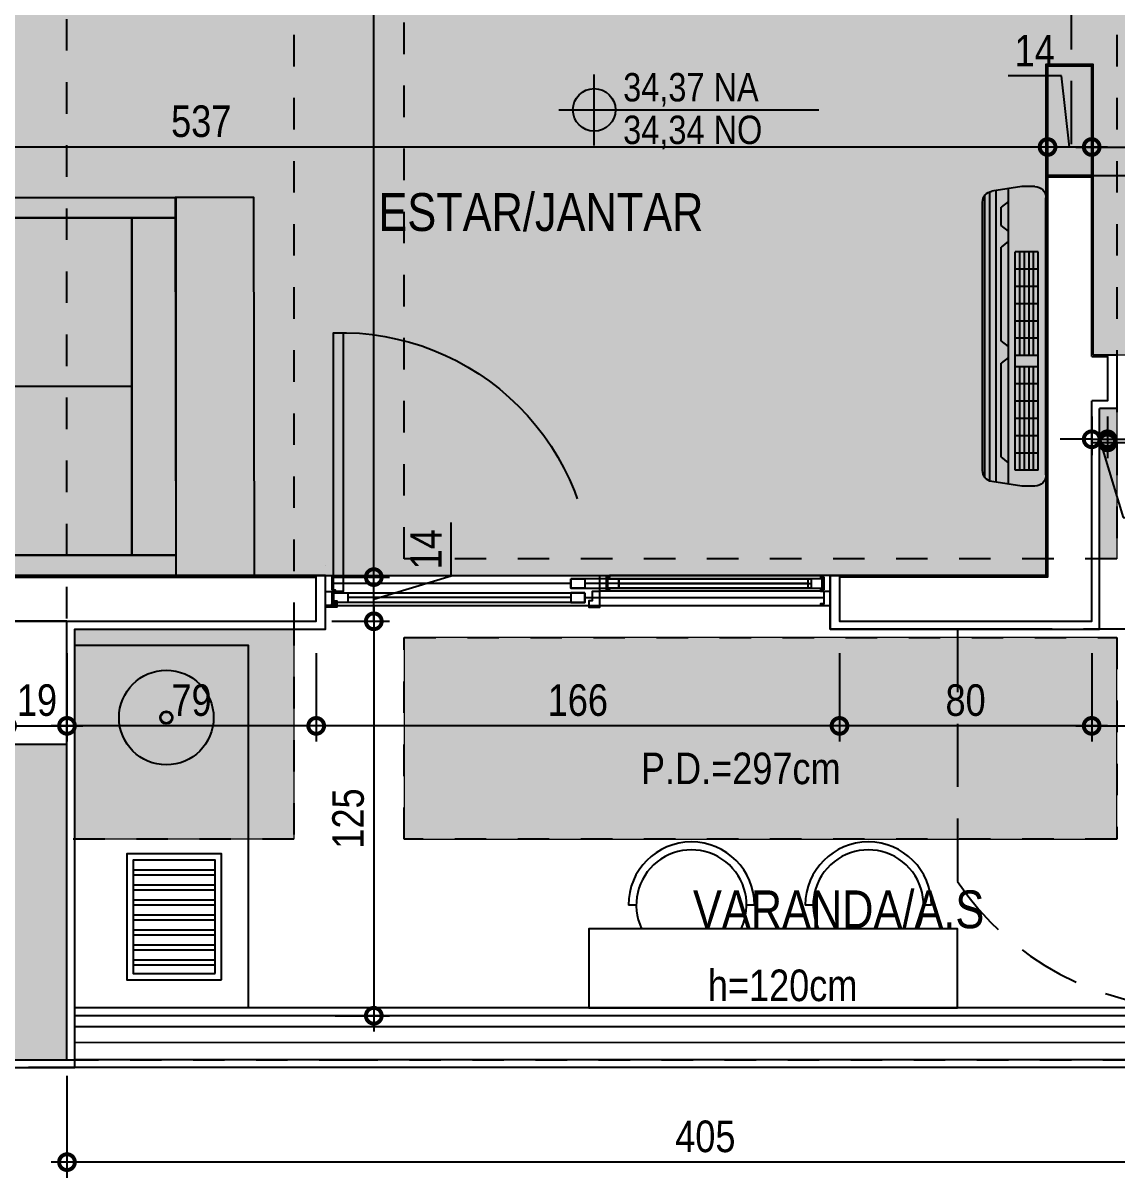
# Model space of a CAD drawing. Header units: metres. Extents: x -23 to 570, y -54 to 184.
# Drawn here: x 20.161 to 23.631, y -53.374 to -49.713 of the extents above; entities that cross this region are included whole.
import ezdxf
from ezdxf.enums import TextEntityAlignment as Align
from ezdxf.xclip import XClip

# ---------------------------------------------------------------- set-up
doc = ezdxf.new("R2010")
doc.units = ezdxf.units.M
doc.header["$XCLIPFRAME"] = 0
doc.header["$PDMODE"] = 35
doc.linetypes.add('DASHEDX2', pattern=[1.5, 1, -0.5])
doc.linetypes.add('PUC$0$DASHEDX2', pattern=[1.5, 1, -0.5])
for name, color, linetype in [('1', 232, 'DASHEDX2'), ('4', 2, 'Continuous'), ('ARQ-DIM', 2, 'Continuous'), ('ARQ-SIM', 1, 'Continuous'), ('ARQ-TXT', 2, 'Continuous'), ('PUC$0$ARQ-ALV ACAB', 4, 'Continuous'), ('PUC$0$ARQ-ALV OSSO', 5, 'Continuous'), ('PUC$0$ARQ-AUX', 7, 'Continuous'), ('PUC$0$ARQ-AUX1 @ 1', 1, 'Continuous'), ('PUC$0$ARQ-AUX2', 2, 'Continuous'), ('PUC$0$ARQ-CAX @ 1', 1, 'Continuous'), ('PUC$0$ARQ-MOB', 7, 'Continuous'), ('PUC$0$ARQ-PRJ', 7, 'PUC$0$DASHEDX2'), ('PUC$0$MAUROAMARELO', 162, 'Continuous')]:
    doc.layers.add(name, color=color, linetype=linetype)
doc.layers.add('PUC$0$ARQ-FORRO', color=9, linetype='Continuous', lineweight=5)
doc.styles.add('Adesa', font='ARIALN.TTF')
doc.dimstyles.new('ADESA 1-0050', dxfattribs={"dimtxt": 0.1, "dimasz": 0.1, "dimexe": 0.05, "dimexo": 0.05, "dimgap": 0.03, "dimtad": 1, "dimdec": 1, "dimlfac": 100, "dimzin": 12, "dimtxsty": 'Adesa', "dimblk": 'DOTSMALL', "dimcen": 1, "dimdle": 0.05, "dimclrd": 1, "dimclre": 1, "dimclrt": 256, "dimazin": 3, "dimtm": 1e-09, "dimtfac": 1, "dimtdec": 1, "dimtmove": 1, "dimatfit": 0, "dimldrblk": 'DOTSMALL', "dimfxl": 0.8, "dimtvp": 2, "dimtolj": 1, "dimtzin": 0, "dimarcsym": 0})

# ---------------------------------------------------------------- blocks, each defined once
blk = doc.blocks.new('_DotSmall')
at = {"color": 0, "linetype": 'ByBlock', "const_width": 0.5}
blk.add_lwpolyline([(-0.0625, 0, 1), (0.0625, 0, 1)], format="xyb", close=True, dxfattribs=at)
blk = doc.blocks.new('*D487')
at = {"layer": 'ARQ-DIM', "color": 1, "lineweight": -2, "transparency": 16777216}
for p, q in [((24.35, -52.9792), (24.35, -53.3741)), ((20.3, -53.05), (20.3, -53.3741)), ((24.4, -53.3241), (20.25, -53.3241))]:
    blk.add_line(p, q, dxfattribs=at)
at = {"layer": 'Defpoints', "color": 0, "transparency": 16777216}
for p in [(24.35, -52.9292, 0), (20.3, -53, 0), (20.3, -53.3241)]:
    blk.add_point(p, dxfattribs=at)
at = {"layer": 'ARQ-DIM', "color": 1, "lineweight": -2, "transparency": 16777216, "xscale": 0.1, "yscale": 0.1, "zscale": 0.1, "rotation": 180}
blk.add_blockref('_DotSmall', (20.3, -53.3241), dxfattribs=at)
at = {"layer": 'ARQ-DIM', "color": 1, "lineweight": -2, "transparency": 16777216, "xscale": 0.1, "yscale": 0.1, "zscale": 0.1}
blk.add_blockref('_DotSmall', (24.35, -53.3241), dxfattribs=at)
at = {"layer": 'ARQ-DIM', "transparency": 16777216, "insert": (22.325, -53.243), "char_height": 0.1, "attachment_point": 5, "style": 'Adesa'}
blk.add_mtext('\\A1;405', dxfattribs=at)
blk = doc.blocks.new('*D497')
at = {"layer": 'ARQ-DIM', "color": 1, "lineweight": -2, "transparency": 16777216}
for p, q in [((22.7506, -51.7099), (22.7506, -51.9909)), ((23.5506, -51.7099), (23.5506, -51.9909)), ((23.6006, -51.9409), (22.7006, -51.9409))]:
    blk.add_line(p, q, dxfattribs=at)
at = {"layer": 'Defpoints', "color": 0, "transparency": 16777216}
for p in [(22.7506, -51.6599, 0), (23.5506, -51.6599, 0), (22.7506, -51.9409)]:
    blk.add_point(p, dxfattribs=at)
at = {"layer": 'ARQ-DIM', "color": 1, "lineweight": -2, "transparency": 16777216, "xscale": 0.1, "yscale": 0.1, "zscale": 0.1, "rotation": 180}
blk.add_blockref('_DotSmall', (22.7506, -51.9409), dxfattribs=at)
at = {"layer": 'ARQ-DIM', "color": 1, "lineweight": -2, "transparency": 16777216, "xscale": 0.1, "yscale": 0.1, "zscale": 0.1}
blk.add_blockref('_DotSmall', (23.5506, -51.9409), dxfattribs=at)
at = {"layer": 'ARQ-DIM', "transparency": 16777216, "insert": (23.1506, -51.8598), "char_height": 0.1, "attachment_point": 5, "style": 'Adesa'}
blk.add_mtext('\\A1;80', dxfattribs=at)
blk = doc.blocks.new('*D498')
at = {"layer": 'ARQ-DIM', "color": 1, "lineweight": -2, "transparency": 16777216}
for p, q in [((21.0906, -51.7099), (21.0906, -51.9909)), ((22.7506, -51.7099), (22.7506, -51.9909)), ((22.8006, -51.9409), (21.0406, -51.9409))]:
    blk.add_line(p, q, dxfattribs=at)
at = {"layer": 'Defpoints', "color": 0, "transparency": 16777216}
for p in [(21.0906, -51.6599, 0), (22.7506, -51.6599, 0), (21.0906, -51.9409)]:
    blk.add_point(p, dxfattribs=at)
at = {"layer": 'ARQ-DIM', "color": 1, "lineweight": -2, "transparency": 16777216, "xscale": 0.1, "yscale": 0.1, "zscale": 0.1, "rotation": 180}
blk.add_blockref('_DotSmall', (21.0906, -51.9409), dxfattribs=at)
at = {"layer": 'ARQ-DIM', "color": 1, "lineweight": -2, "transparency": 16777216, "xscale": 0.1, "yscale": 0.1, "zscale": 0.1}
blk.add_blockref('_DotSmall', (22.7506, -51.9409), dxfattribs=at)
at = {"layer": 'ARQ-DIM', "transparency": 16777216, "insert": (21.9206, -51.8598), "char_height": 0.1, "attachment_point": 5, "style": 'Adesa'}
blk.add_mtext('\\A1;166', dxfattribs=at)
blk = doc.blocks.new('*D499')
at = {"layer": 'ARQ-DIM', "color": 1, "lineweight": -2, "transparency": 16777216}
for p, q in [((20.3, -51.7099), (20.3, -51.9909)), ((21.0906, -51.7099), (21.0906, -51.9909)), ((21.1406, -51.9409), (20.25, -51.9409))]:
    blk.add_line(p, q, dxfattribs=at)
at = {"layer": 'Defpoints', "color": 0, "transparency": 16777216}
for p in [(20.3, -51.6599, 0), (21.0906, -51.6599, 0), (20.3, -51.9409)]:
    blk.add_point(p, dxfattribs=at)
at = {"layer": 'ARQ-DIM', "color": 1, "lineweight": -2, "transparency": 16777216, "xscale": 0.1, "yscale": 0.1, "zscale": 0.1, "rotation": 180}
blk.add_blockref('_DotSmall', (20.3, -51.9409), dxfattribs=at)
at = {"layer": 'ARQ-DIM', "color": 1, "lineweight": -2, "transparency": 16777216, "xscale": 0.1, "yscale": 0.1, "zscale": 0.1}
blk.add_blockref('_DotSmall', (21.0906, -51.9409), dxfattribs=at)
at = {"layer": 'ARQ-DIM', "transparency": 16777216, "insert": (20.6953, -51.8598), "char_height": 0.1, "attachment_point": 5, "style": 'Adesa'}
blk.add_mtext('\\A1;79', dxfattribs=at)
blk = doc.blocks.new('*D500')
at = {"layer": 'ARQ-DIM', "color": 1, "lineweight": -2, "transparency": 16777216}
for p, q in [((20.11, -51.7099), (20.11, -51.9909)), ((20.3, -51.7099), (20.3, -51.9909)), ((20.06, -51.9409), (20.35, -51.9409))]:
    blk.add_line(p, q, dxfattribs=at)
at = {"layer": 'Defpoints', "color": 0, "transparency": 16777216}
for p in [(20.11, -51.6599, 0), (20.3, -51.6599, 0), (20.3, -51.9409)]:
    blk.add_point(p, dxfattribs=at)
at = {"layer": 'ARQ-DIM', "color": 1, "lineweight": -2, "transparency": 16777216, "xscale": 0.1, "yscale": 0.1, "zscale": 0.1, "rotation": 180}
blk.add_blockref('_DotSmall', (20.11, -51.9409), dxfattribs=at)
at = {"layer": 'ARQ-DIM', "color": 1, "lineweight": -2, "transparency": 16777216, "xscale": 0.1, "yscale": 0.1, "zscale": 0.1}
blk.add_blockref('_DotSmall', (20.3, -51.9409), dxfattribs=at)
at = {"layer": 'ARQ-DIM', "transparency": 16777216, "insert": (20.205, -51.8598), "char_height": 0.1, "attachment_point": 5, "style": 'Adesa'}
blk.add_mtext('\\A1;19', dxfattribs=at)
blk = doc.blocks.new('*D501')
at = {"layer": 'ARQ-DIM', "color": 1, "lineweight": -2, "transparency": 16777216}
for p, q in [((19.95, -51.7099), (19.95, -51.9909)), ((20.09, -51.7099), (20.09, -51.9909)), ((19.95, -51.9409), (19.85, -51.9409)), ((20.02, -51.9409), (19.9029, -52.1063)), ((20.09, -51.9409), (19.95, -51.9409)), ((20.09, -51.9409), (19.95, -51.9409)), ((20.09, -51.9409), (20.19, -51.9409)), ((19.9029, -52.1063), (19.7334, -52.1063))]:
    blk.add_line(p, q, dxfattribs=at)
at = {"layer": 'Defpoints', "color": 0, "transparency": 16777216}
for p in [(19.95, -51.6599, 0), (20.09, -51.6599, 0), (19.95, -51.9409)]:
    blk.add_point(p, dxfattribs=at)
at = {"layer": 'ARQ-DIM', "color": 1, "lineweight": -2, "transparency": 16777216, "xscale": 0.1, "yscale": 0.1, "zscale": 0.1}
blk.add_blockref('_DotSmall', (19.95, -51.9409), dxfattribs=at)
at = {"layer": 'ARQ-DIM', "color": 1, "lineweight": -2, "transparency": 16777216, "xscale": 0.1, "yscale": 0.1, "zscale": 0.1, "rotation": 180}
blk.add_blockref('_DotSmall', (20.09, -51.9409), dxfattribs=at)
at = {"layer": 'ARQ-DIM', "transparency": 16777216, "insert": (19.8181, -52.0261), "char_height": 0.1, "attachment_point": 5, "style": 'Adesa'}
blk.add_mtext('\\A1;14', dxfattribs=at)
blk = doc.blocks.new('*D621')
at = {"layer": 'ARQ-DIM', "color": 1, "lineweight": -2, "transparency": 16777216}
for p, q in [((24.7307, -51.2499), (24.7307, -51.9909)), ((23.5506, -51.7099), (23.5506, -51.9909)), ((23.5006, -51.9409), (24.7807, -51.9409))]:
    blk.add_line(p, q, dxfattribs=at)
at = {"layer": 'Defpoints', "color": 0, "transparency": 16777216}
for p in [(24.7307, -51.1999, 0), (23.5506, -51.6599, 0), (24.7307, -51.9409)]:
    blk.add_point(p, dxfattribs=at)
at = {"layer": 'ARQ-DIM', "color": 1, "lineweight": -2, "transparency": 16777216, "xscale": 0.1, "yscale": 0.1, "zscale": 0.1, "rotation": 180}
blk.add_blockref('_DotSmall', (23.5506, -51.9409), dxfattribs=at)
at = {"layer": 'ARQ-DIM', "color": 1, "lineweight": -2, "transparency": 16777216, "xscale": 0.1, "yscale": 0.1, "zscale": 0.1}
blk.add_blockref('_DotSmall', (24.7307, -51.9409), dxfattribs=at)
at = {"layer": 'ARQ-DIM', "transparency": 16777216, "insert": (24.1406, -51.8598), "char_height": 0.1, "attachment_point": 5, "style": 'Adesa'}
blk.add_mtext('\\A1;118', dxfattribs=at)
blk = doc.blocks.new('*D646')
at = {"layer": 'ARQ-DIM', "color": 1, "lineweight": -2, "transparency": 16777216}
for p, q in [((23.5506, -50.1512), (23.5506, -50.0555)), ((25.3, -50.1512), (25.3, -50.0555)), ((23.5006, -50.1055), (25.35, -50.1055))]:
    blk.add_line(p, q, dxfattribs=at)
at = {"layer": 'Defpoints', "color": 0, "transparency": 16777216}
for p in [(25.3, -50.1055), (23.5506, -50.2012, 0), (25.3, -50.2012, 0)]:
    blk.add_point(p, dxfattribs=at)
at = {"layer": 'ARQ-DIM', "color": 1, "lineweight": -2, "transparency": 16777216, "xscale": 0.1, "yscale": 0.1, "zscale": 0.1, "rotation": 180}
blk.add_blockref('_DotSmall', (23.5506, -50.1055), dxfattribs=at)
at = {"layer": 'ARQ-DIM', "color": 1, "lineweight": -2, "transparency": 16777216, "xscale": 0.1, "yscale": 0.1, "zscale": 0.1}
blk.add_blockref('_DotSmall', (25.3, -50.1055), dxfattribs=at)
at = {"layer": 'ARQ-DIM', "transparency": 16777216, "insert": (24.4253, -50.0244), "char_height": 0.1, "attachment_point": 5, "style": 'Adesa'}
blk.add_mtext('\\A1;175', dxfattribs=at)
blk = doc.blocks.new('*D647')
at = {"layer": 'ARQ-DIM', "color": 1, "lineweight": -2, "transparency": 16777216}
for p, q in [((23.4545, -49.8801), (23.2851, -49.8801)), ((23.4806, -50.1055), (23.4545, -49.8801)), ((23.4106, -50.1512), (23.4106, -50.0555)), ((23.5506, -50.1512), (23.5506, -50.0555)), ((23.6006, -50.1055), (23.3606, -50.1055))]:
    blk.add_line(p, q, dxfattribs=at)
at = {"layer": 'Defpoints', "color": 0, "transparency": 16777216}
for p in [(23.4106, -50.1055), (23.4106, -50.2012, 0), (23.5506, -50.2012, 0)]:
    blk.add_point(p, dxfattribs=at)
at = {"layer": 'ARQ-DIM', "color": 1, "lineweight": -2, "transparency": 16777216, "xscale": 0.1, "yscale": 0.1, "zscale": 0.1, "rotation": 180}
blk.add_blockref('_DotSmall', (23.4106, -50.1055), dxfattribs=at)
at = {"layer": 'ARQ-DIM', "color": 1, "lineweight": -2, "transparency": 16777216, "xscale": 0.1, "yscale": 0.1, "zscale": 0.1}
blk.add_blockref('_DotSmall', (23.5506, -50.1055), dxfattribs=at)
at = {"layer": 'ARQ-DIM', "transparency": 16777216, "insert": (23.3698, -49.7999), "char_height": 0.1, "attachment_point": 5, "style": 'Adesa'}
blk.add_mtext('\\A1;14', dxfattribs=at)
blk = doc.blocks.new('*D648')
at = {"layer": 'ARQ-DIM', "color": 1, "lineweight": -2, "transparency": 16777216}
for p, q in [((18.0411, -49.8724), (18.0411, -50.1555)), ((23.4106, -50.1512), (23.4106, -50.0555)), ((23.4606, -50.1055), (17.9911, -50.1055))]:
    blk.add_line(p, q, dxfattribs=at)
at = {"layer": 'Defpoints', "color": 0, "transparency": 16777216}
for p in [(18.0411, -49.8224), (18.0411, -50.1055), (23.4106, -50.2012, 0)]:
    blk.add_point(p, dxfattribs=at)
at = {"layer": 'ARQ-DIM', "color": 1, "lineweight": -2, "transparency": 16777216, "xscale": 0.1, "yscale": 0.1, "zscale": 0.1, "rotation": 180}
blk.add_blockref('_DotSmall', (18.0411, -50.1055), dxfattribs=at)
at = {"layer": 'ARQ-DIM', "color": 1, "lineweight": -2, "transparency": 16777216, "xscale": 0.1, "yscale": 0.1, "zscale": 0.1}
blk.add_blockref('_DotSmall', (23.4106, -50.1055), dxfattribs=at)
at = {"layer": 'ARQ-DIM', "transparency": 16777216, "insert": (20.7259, -50.0244), "char_height": 0.1, "attachment_point": 5, "style": 'Adesa'}
blk.add_mtext('\\A1;537', dxfattribs=at)
blk = doc.blocks.new('*D649')
at = {"layer": 'ARQ-DIM', "color": 1, "lineweight": -2, "transparency": 16777216}
for p, q in [((23.5506, -50.9599), (23.5506, -51.0821)), ((23.6006, -50.9599), (23.6006, -51.0821)), ((23.5506, -51.0321), (23.4506, -51.0321)), ((23.5506, -51.0321), (23.6006, -51.0321)), ((23.5506, -51.0321), (23.6006, -51.0321)), ((23.5756, -51.0321), (23.6499, -51.2797)), ((23.6006, -51.0321), (23.7006, -51.0321)), ((23.6499, -51.2797), (23.7642, -51.2797))]:
    blk.add_line(p, q, dxfattribs=at)
at = {"layer": 'Defpoints', "color": 0, "transparency": 16777216}
for p in [(23.5506, -50.9099, 0), (23.6006, -50.9099, 0), (23.6006, -51.0321)]:
    blk.add_point(p, dxfattribs=at)
at = {"layer": 'ARQ-DIM', "color": 1, "lineweight": -2, "transparency": 16777216, "xscale": 0.1, "yscale": 0.1, "zscale": 0.1}
blk.add_blockref('_DotSmall', (23.5506, -51.0321), dxfattribs=at)
at = {"layer": 'ARQ-DIM', "color": 1, "lineweight": -2, "transparency": 16777216, "xscale": 0.1, "yscale": 0.1, "zscale": 0.1, "rotation": 180}
blk.add_blockref('_DotSmall', (23.6006, -51.0321), dxfattribs=at)
at = {"layer": 'ARQ-DIM', "transparency": 16777216, "insert": (23.707, -51.1988), "char_height": 0.1, "attachment_point": 5, "style": 'Adesa'}
blk.add_mtext('\\A1;5', dxfattribs=at)
blk = doc.blocks.new('*D650')
at = {"layer": 'ARQ-DIM', "color": 1, "lineweight": -2, "transparency": 16777216}
for p, q in [((23.6006, -50.9599), (23.6006, -51.0921)), ((24.5306, -50.9599), (24.5306, -51.0921)), ((23.5506, -51.0421), (24.5806, -51.0421))]:
    blk.add_line(p, q, dxfattribs=at)
at = {"layer": 'Defpoints', "color": 0, "transparency": 16777216}
for p in [(23.6006, -50.9099, 0), (24.5306, -50.9099, 0), (24.5306, -51.0421)]:
    blk.add_point(p, dxfattribs=at)
at = {"layer": 'ARQ-DIM', "color": 1, "lineweight": -2, "transparency": 16777216, "xscale": 0.1, "yscale": 0.1, "zscale": 0.1, "rotation": 180}
blk.add_blockref('_DotSmall', (23.6006, -51.0421), dxfattribs=at)
at = {"layer": 'ARQ-DIM', "color": 1, "lineweight": -2, "transparency": 16777216, "xscale": 0.1, "yscale": 0.1, "zscale": 0.1}
blk.add_blockref('_DotSmall', (24.5306, -51.0421), dxfattribs=at)
at = {"layer": 'ARQ-DIM', "transparency": 16777216, "insert": (23.8804, -50.961), "char_height": 0.1, "attachment_point": 5, "style": 'Adesa'}
blk.add_mtext('\\A1;93', dxfattribs=at)
blk = doc.blocks.new('*D656')
at = {"layer": 'ARQ-DIM', "color": 1, "lineweight": -2, "transparency": 16777216}
for p, q in [((21.2733, -51.5192), (21.2733, -47.6399)), ((21.1512, -47.6899), (21.3233, -47.6899)), ((21.1406, -51.4692), (21.3233, -51.4692))]:
    blk.add_line(p, q, dxfattribs=at)
at = {"layer": 'Defpoints', "color": 0, "transparency": 16777216}
for p in [(21.1012, -47.6899, 0), (21.2733, -47.6899), (21.0906, -51.4692, 0)]:
    blk.add_point(p, dxfattribs=at)
at = {"layer": 'ARQ-DIM', "color": 1, "lineweight": -2, "transparency": 16777216, "xscale": 0.1, "yscale": 0.1, "zscale": 0.1}
for p, rotation in [((21.2733, -47.6899), 90), ((21.2733, -51.4692), 270)]:
    blk.add_blockref('_DotSmall', p, dxfattribs=dict(at, rotation=rotation))
at = {"layer": 'ARQ-DIM', "transparency": 16777216, "insert": (21.1922, -49.5796), "char_height": 0.1, "attachment_point": 5, "rotation": 90, "style": 'Adesa'}
blk.add_mtext('\\A1;378', dxfattribs=at)
blk = doc.blocks.new('*D657')
at = {"layer": 'ARQ-DIM', "color": 1, "lineweight": -2, "transparency": 16777216}
for p, q in [((21.5189, -51.4655), (21.5189, -51.296)), ((21.2733, -51.4692), (21.2733, -51.3692)), ((21.1406, -51.4692), (21.3233, -51.4692)), ((21.2733, -51.5392), (21.5189, -51.4655)), ((21.2733, -51.6092), (21.2733, -51.4692)), ((21.2733, -51.6092), (21.2733, -51.4692)), ((21.1406, -51.6092), (21.3233, -51.6092)), ((21.2733, -51.6092), (21.2733, -51.7092))]:
    blk.add_line(p, q, dxfattribs=at)
at = {"layer": 'Defpoints', "color": 0, "transparency": 16777216}
for p in [(21.0906, -51.4692, 0), (21.2733, -51.4692), (21.0906, -51.6092, 0)]:
    blk.add_point(p, dxfattribs=at)
at = {"layer": 'ARQ-DIM', "color": 1, "lineweight": -2, "transparency": 16777216, "xscale": 0.1, "yscale": 0.1, "zscale": 0.1}
for p, rotation in [((21.2733, -51.4692), 270), ((21.2733, -51.6092), 90)]:
    blk.add_blockref('_DotSmall', p, dxfattribs=dict(at, rotation=rotation))
at = {"layer": 'ARQ-DIM', "transparency": 16777216, "insert": (21.4387, -51.3808), "char_height": 0.1, "attachment_point": 5, "rotation": 90, "style": 'Adesa'}
blk.add_mtext('\\A1;14', dxfattribs=at)
blk = doc.blocks.new('*D658')
at = {"layer": 'ARQ-DIM', "color": 1, "lineweight": -2, "transparency": 16777216}
for p, q in [((21.2733, -51.5592), (21.2733, -52.91)), ((21.1406, -51.6092), (21.3233, -51.6092)), ((21.1512, -52.86), (21.3233, -52.86))]:
    blk.add_line(p, q, dxfattribs=at)
at = {"layer": 'Defpoints', "color": 0, "transparency": 16777216}
for p in [(21.0906, -51.6092, 0), (21.1012, -52.86, 0), (21.2733, -52.86)]:
    blk.add_point(p, dxfattribs=at)
at = {"layer": 'ARQ-DIM', "color": 1, "lineweight": -2, "transparency": 16777216, "xscale": 0.1, "yscale": 0.1, "zscale": 0.1}
for p, rotation in [((21.2733, -51.6092), 90), ((21.2733, -52.86), 270)]:
    blk.add_blockref('_DotSmall', p, dxfattribs=dict(at, rotation=rotation))
at = {"layer": 'ARQ-DIM', "transparency": 16777216, "insert": (21.1922, -52.2346), "char_height": 0.1, "attachment_point": 5, "rotation": 90, "style": 'Adesa'}
blk.add_mtext('\\A1;125', dxfattribs=at)
blk = doc.blocks.new('NipAcOs')
at = {"layer": 'ARQ-SIM'}
h = blk.add_hatch(color=256, dxfattribs=at)
h.dxf.hatch_style = 1
h.paths.add_polyline_path([(0, 0.15, 0.414214), (-0.15, 0), (0, 0)])
h.paths.add_polyline_path([(0.15, 0), (0, 0), (0, -0.15, 0.414214)])
for p, q in [((0, -0.25), (0, 0.25)), ((-0.25, 0), (0.15, 0)), ((0.15, 0), (1.5834, 0))]:
    blk.add_line(p, q, dxfattribs=at)
blk.add_circle((0, 0), 0.15, dxfattribs=at)
at = {"style": 'Adesa'}
for p in [(0.204, 0.06), (0.204, -0.24)]:
    blk.add_attdef('000,00', p, '', height=0.2, dxfattribs=at)
blk = doc.blocks.new('*U2430')
at = {"color": 0, "linetype": 'ByBlock', "ltscale": 0.5}
for points in [[(0.02, -0.045), (0.03, -0.045), (0.03, -0.05), (0.02, -0.05), (0.02, -0.09), (0.03, -0.09), (0.03, -0.095), (0.02, -0.095), (0.02, -0.09), (0.03, -0.09), (0.03, -0.095), (0, -0.095), (0, 0), (0.03, 0), (0.03, -0.005), (0.02, -0.005), (0.02, -0.045)], [(1.58, -0.045), (1.57, -0.045), (1.57, -0.05), (1.58, -0.05), (1.58, -0.09), (1.57, -0.09), (1.57, -0.095), (1.58, -0.095), (1.58, -0.09), (1.57, -0.09), (1.57, -0.095), (1.6, -0.095), (1.6, 0), (1.57, 0), (1.57, -0.005), (1.58, -0.005), (1.58, -0.045)], [(0.025, -0.01), (0.07, -0.01), (0.07, -0.04), (0.025, -0.04)], [(0.8225, -0.01), (0.7775, -0.01), (0.7775, -0.04), (0.8225, -0.04)], [(0.7775, -0.055), (0.8225, -0.055), (0.8225, -0.085), (0.7775, -0.085)], [(1.575, -0.055), (1.53, -0.055), (1.53, -0.085), (1.575, -0.085)]]:
    blk.add_lwpolyline(points, close=True, dxfattribs=at)
at = {"color": 8, "linetype": 'ByBlock', "ltscale": 0.5}
for points in [[(1.57, 0), (0.03, 0)], [(0.8225, -0.025), (1.58, -0.025)], [(0.7775, -0.07), (0.02, -0.07)], [(1.57, -0.095), (0.03, -0.095)]]:
    blk.add_lwpolyline(points, dxfattribs=at)
at = {"color": 7, "linetype": 'ByBlock', "ltscale": 0.5}
for points in [[(0.8225, -0.01), (0.8225, -0.04), (0.025, -0.04), (0.025, -0.01)], [(0.7775, -0.055), (0.7775, -0.085), (1.575, -0.085), (1.575, -0.055)]]:
    blk.add_lwpolyline(points, close=True, dxfattribs=at)
for points in [[(0.07, -0.025), (0.7775, -0.025)], [(0.8225, -0.07), (1.53, -0.07)]]:
    blk.add_lwpolyline(points, dxfattribs=at)
blk = doc.blocks.new('PUC$0$pl apto tipo 2 puc')
at = {"layer": 'PUC$0$ARQ-ALV ACAB', "elevation": 0}
for points in [[(-24.3338, 3.0254), (-20.1864, 3.0254)], [(-20.3338, 2.8354), (-24.3338, 2.8354)]]:
    blk.add_lwpolyline(points, dxfattribs=at)
at = {"layer": 'PUC$0$ARQ-ALV ACAB'}
for points in [[(-20.3338, 2.8354), (-20.3338, 1.6354), (-21.1294, 1.6354), (-21.1294, 1.4654), (-19.9538, 1.4654), (-19.9538, 2.8554), (-19.8288, 2.8554), (-19.8288, 3.0254), (-20.3338, 3.0254), (-20.3338, 2.8354)], [(-23.5594, 0.9161), (-23.5594, 0.9161)], [(-23.5594, 0.7661), (-23.5594, 0.7661)]]:
    blk.add_lwpolyline(points, close=True, dxfattribs=at)
for points in [[(-23.5644, 0.7661), (-23.5644, -0.155), (-23.4144, -0.155), (-23.4144, 1.4654), (-22.7294, 1.4654), (-22.7294, 1.6354), (-23.5844, 1.6354), (-23.5844, 0.9361)], [(-23.5644, 0.7661), (-23.6394, 0.7661), (-23.6394, 0.9361), (-23.5844, 0.9361)]]:
    blk.add_lwpolyline(points, dxfattribs=at)
at = {"layer": 'PUC$0$ARQ-ALV OSSO'}
for points in [[(-20.3088, 2.8604), (-20.3088, 1.6104), (-21.0994, 1.6104), (-21.0994, 1.4704), (-19.9588, 1.4704), (-19.9588, 2.8604), (-19.8588, 2.8604), (-19.8588, 3.0004), (-20.3088, 3.0004), (-20.3088, 2.8604), (-20.3088, 2.8604)], [(-23.5594, 0.7711), (-23.5594, -0.15), (-23.4194, -0.15), (-23.4194, 1.4704), (-22.7594, 1.4704), (-22.7594, 1.6104), (-23.5594, 1.6104), (-23.5594, 0.9111)], [(-20.3088, 1.6104), (-19.9588, 1.6104)], [(-23.5594, 0.7711), (-23.6094, 0.7711), (-23.6094, 0.9111), (-23.5594, 0.9111)]]:
    blk.add_lwpolyline(points, dxfattribs=at)
at = {"layer": 'PUC$0$ARQ-AUX', "elevation": 0}
for points in [[(-24.3338, 3.0004), (-20.3338, 3.0004)], [(-20.3338, 2.8604), (-24.3338, 2.8604)]]:
    blk.add_lwpolyline(points, dxfattribs=at)
at = {"layer": 'PUC$0$ARQ-AUX2', "elevation": 0}
for points in [[(-20.3338, 2.9455), (-24.3338, 2.9454)], [(-20.3338, 2.8955), (-24.3338, 2.8954)]]:
    blk.add_lwpolyline(points, dxfattribs=at)
at = {"layer": 'PUC$0$ARQ-AUX1 @ 1', "xscale": -1, "rotation": 180}
blk.add_blockref('*U2430', (-22.7294, 1.4654), dxfattribs=at)
blk = doc.blocks.new('*U2451')
for points in [[(-0.025, -0.1), (0, -0.1), (0, -0.07), (0.01, -0.07), (0.01, -0.05), (-0.025, -0.05), (-0.025, -0.1)], [(0.845, -0.1), (0.82, -0.1), (0.82, -0.07), (0.81, -0.07), (0.81, -0.05), (0.845, -0.05), (0.845, -0.1)], [(0, -0.1), (0, -0.9204), (0.03, -0.9204), (0.03, -0.1)]]:
    blk.add_lwpolyline(points, close=True)
at = {"layer": 'PUC$0$ARQ-PRJ'}
blk.add_arc((0.0237, -0.1242), 0.7967, 268.2987, 1.7401, dxfattribs=at)
blk = doc.blocks.new('*U2452')
at = {"color": 0, "linetype": 'ByBlock', "ltscale": 0.5}
for points in [[(0.02, -0.045), (0.02, -0.045), (0.02, -0.045), (0.02, -0.045), (0.02, -0.045), (0.02, -0.045), (0.02, -0.045), (0.02, -0.045), (0.02, -0.045), (0.03, -0.045), (0.03, -0.05), (0, -0.05), (0, 0), (0.03, 0), (0.03, -0.005), (0.02, -0.005), (0.02, -0.045)], [(0.71, -0.045), (0.71, -0.045), (0.71, -0.045), (0.71, -0.045), (0.71, -0.045), (0.71, -0.045), (0.71, -0.045), (0.71, -0.045), (0.71, -0.045), (0.7, -0.045), (0.7, -0.05), (0.73, -0.05), (0.73, 0), (0.7, 0), (0.7, -0.005), (0.71, -0.005), (0.71, -0.045)], [(0.025, -0.01), (0.06, -0.01), (0.06, -0.04), (0.025, -0.04)], [(0.705, -0.01), (0.67, -0.01), (0.67, -0.04), (0.705, -0.04)]]:
    blk.add_lwpolyline(points, close=True, dxfattribs=at)
at = {"color": 8, "linetype": 'ByBlock', "ltscale": 0.5}
for points in [[(0.7, 0), (0.03, 0)], [(0.7, -0.05), (0.03, -0.05)]]:
    blk.add_lwpolyline(points, dxfattribs=at)
at = {"color": 7, "linetype": 'ByBlock', "ltscale": 0.5}
blk.add_lwpolyline([(0.67, -0.01), (0.67, -0.04), (0.06, -0.04), (0.06, -0.01)], close=True, dxfattribs=at)
blk.add_lwpolyline([(0.06, -0.025), (0.67, -0.025)], dxfattribs=at)
blk = doc.blocks.new('PUC$0$A$C4bc0989e')
at = {"layer": 'PUC$0$ARQ-MOB'}
for p, q in [((0.0001, 1.1985, -0.0512), (0.7002, 1.1985, -0.0798)), ((0.0001, 1.1344), (0.0001, 1.1985)), ((0.7002, 1.1344, -0.0286), (0.0001, 1.1344)), ((0.0001, 0.0642, 0.0008), (0.0001, 1.1344)), ((0.0001, 1.1344), (0.7002, 1.1344, -0.006)), ((0.561, 1.1344, -0.0066), (0.561, 0.0649, -0.0315)), ((0.561, 0.0642, -0.0034), (0.561, 1.1344, -0.0065)), ((0.6996, 1.1344, -0.006), (0.7001, 0.0642, -0.0034)), ((0.7001, 0.0642, 0.0234), (0.0001, 0.0642, 0.0008)), ((0.0001, 0.0642, -0.0034), (0.7001, 0.0642, -0.0034)), ((0.0001, 0, -0.0034), (0.0001, 0.0642, -0.0034)), ((0.7001, 0, -0.0034), (0.0001, 0, -0.0034))]:
    blk.add_line(p, q, dxfattribs=at)
for points, elevation in [([(0.7002, 1.1985), (0.7002, 0)], -0.0294), ([(0.561, 1.1344), (0, 1.1341)], -0.0048), ([(0.5611, 0.599), (0.0001, 0.5993)], 0.0004)]:
    blk.add_lwpolyline(points, dxfattribs=dict(at, elevation=elevation))
blk = doc.blocks.new('PUC$0$BCO')
at = {"layer": 'PUC$0$ARQ-MOB'}
blk.add_line((-0.1581, 0), (0.1581, 0), dxfattribs=at)
for points in [[(-0.2, -0.075), (-0.175, -0.075)], [(0.175, -0.075), (0.2, -0.075)]]:
    blk.add_lwpolyline(points, dxfattribs=at)
for radius, start, end in [(0.175, 154.6231, 25.3769), (0.2, 180, 0)]:
    blk.add_arc((0, -0.075), radius, start, end, dxfattribs=at)
blk = doc.blocks.new('PUC$0$layout pcd puc 4')
at = {"layer": 'PUC$0$ARQ-MOB'}
h = blk.add_hatch(dxfattribs=at)
h.set_pattern_fill('ANSI32', color=256, scale=0.005, angle=405)
h.set_pattern_definition([(360, (-194.487146, 21.42159), (9e-18, 0.047625), []), (360, (-194.47127, 21.405715), (9e-18, 0.047625), [])])
h.paths.add_polyline_path([(5.815, 0.1286), (5.815, 0.4886), (5.555, 0.4886), (5.555, 0.1286)])
at = {"layer": 'PUC$0$ARQ-MOB', "elevation": 0}
blk.add_lwpolyline([(5.9401, 1.3907), (5.938, 2.589), (5.688, 2.589), (5.6901, 1.3907)], close=True, dxfattribs=at)
at = {"layer": 'PUC$0$ARQ-MOB'}
for points in [[(5.3699, 1.17), (5.9199, 1.17), (5.9199, 0.0199), (5.37, 0.0199)], [(5.835, 0.1086), (5.835, 0.5086), (5.535, 0.5086), (5.535, 0.1086)], [(5.815, 0.1286), (5.815, 0.4886), (5.555, 0.4886), (5.555, 0.1286)], [(8.17, 0.0199), (8.17, 0.2709), (7.0006, 0.2709), (7.0006, 0.0199)]]:
    blk.add_lwpolyline(points, close=True, dxfattribs=at)
for radius in [0.15, 0.02, 0.0174]:
    blk.add_circle((5.6601, 0.9404), radius, dxfattribs=at)
at = {"layer": 'PUC$0$ARQ-MOB', "rotation": 180}
for p in [(7.3259, 0.2709), (7.8871, 0.2709)]:
    blk.add_blockref('PUC$0$BCO', p, dxfattribs=at)
blk = doc.blocks.new('PUC$0$pl forro pcd 4')
at = {"layer": 'PUC$0$ARQ-FORRO'}
h = blk.add_hatch(color=256, dxfattribs=at)
h.dxf.hatch_style = 1
h.paths.add_polyline_path([(-7.2388, -2.0894), (-5.34, -2.0894), (-5.34, -0.6994), (-1.8794, -0.6994), (-1.8794, 0.5686), (-1.7294, 0.5686), (-1.7294, 0), (0, 0), (0, 2.6711), (-2.9844, 2.6711), (-2.9844, 3.07), (-4.98, 3.07), (-4.98, 1.6605), (-7.2388, 1.6605)])
h = blk.add_hatch(color=256, dxfattribs=at)
h.dxf.hatch_style = 1
h.paths.add_polyline_path([(-0.5794, -0.17), (-1.3049, -0.17), (-1.3049, -1.5351), (-0.8244, -1.5351), (-0.8244, -2.0694), (-0.01, -2.0694), (-0.01, -0.46), (-0.5793, -0.46)])
h.paths.add_polyline_path([(-3.9149, -1.5351), (-1.6549, -1.5351), (-1.6549, -0.8959), (-3.9149, -0.8959)])
h.paths.add_polyline_path([(-4.96, -0.8694), (-4.2649, -0.8694), (-4.2649, -1.5351), (-4.96, -1.5351)])
h.paths.add_polyline_path([(-0.31, -1.18), (-0.06, -1.18), (-0.06, -1.48), (-0.31, -1.48)], flags=16)
h = blk.add_hatch(color=256, dxfattribs=at)
h.dxf.hatch_style = 1
h.paths.add_polyline_path([(-1.7094, -0.17), (-1.6549, -0.17), (-1.6549, -0.6459), (-1.7094, -0.6459)])
for points in [[(-7.2388, -2.0894), (-5.34, -2.0894), (-5.34, -0.6994), (-1.8794, -0.6994), (-1.8794, 0.5686), (-1.7294, 0.5686), (-1.7294, 0), (0, 0), (0, 2.6711), (-2.9844, 2.6711), (-2.9844, 3.07), (-4.98, 3.07), (-4.98, 1.6605), (-7.2388, 1.6605)], [(-1.7094, -0.17), (-1.6549, -0.17), (-1.6549, -0.6459), (-1.7094, -0.6459)], [(-4.96, -0.8694), (-4.2649, -0.8694), (-4.2649, -1.5351), (-4.96, -1.5351)]]:
    blk.add_lwpolyline(points, close=True, dxfattribs=at)
at = {"layer": 'PUC$0$ARQ-FORRO', "elevation": 0}
blk.add_lwpolyline([(-3.9149, -1.5351), (-1.6549, -1.5351), (-1.6549, -0.8959), (-3.9149, -0.8959)], close=True, dxfattribs=at)
blk = doc.blocks.new('PUC$0$Q2')
at = {"layer": 'PUC$0$MAUROAMARELO'}
for p, q in [((244.1601, -387.1183), (243.2432, -387.1183)), ((244.1482, -387.1027), (243.2551, -387.1027)), ((244.127, -387.0957), (243.2763, -387.0957)), ((243.2266, -387.22), (243.2413, -387.125)), ((244.1641, -387.1387), (243.239, -387.1387)), ((243.274, -387.1785), (243.2923, -387.1547)), ((243.3497, -387.1547), (243.2923, -387.1547)), ((243.368, -387.1785), (243.3497, -387.1547)), ((243.4003, -387.1785), (243.4186, -387.1547)), ((243.7159, -387.1547), (243.4186, -387.1547)), ((243.7342, -387.1785), (243.7159, -387.1547)), ((243.7684, -387.1785), (243.7867, -387.1547)), ((244.0841, -387.1547), (243.7867, -387.1547)), ((244.1024, -387.1785), (244.0841, -387.1547)), ((244.1766, -387.22), (244.162, -387.125)), ((244.1703, -387.1785), (243.2323, -387.1785)), ((243.2266, -387.2614), (243.2266, -387.22)), ((243.798, -387.1987), (243.4341, -387.1987)), ((243.4341, -387.2718), (243.4341, -387.1987)), ((243.5968, -387.2135), (243.4341, -387.2135)), ((243.5968, -387.2283), (243.4341, -387.2283)), ((243.4888, -387.2718), (243.4888, -387.1987)), ((243.5435, -387.2718), (243.5435, -387.1987)), ((243.6599, -387.2135), (243.5968, -387.2135)), ((243.6599, -387.2283), (243.5968, -387.2283)), ((243.5983, -387.2718), (243.5983, -387.1987)), ((243.653, -387.2718), (243.653, -387.1987)), ((243.723, -387.2135), (243.6599, -387.2135)), ((243.723, -387.2283), (243.6599, -387.2283)), ((243.7077, -387.2718), (243.7077, -387.1987)), ((243.7624, -387.2135), (243.723, -387.2135)), ((243.7624, -387.2283), (243.723, -387.2283)), ((243.7624, -387.2718), (243.7624, -387.1987)), ((243.798, -387.2718), (243.798, -387.1987)), ((244.1264, -387.1987), (243.798, -387.1987)), ((243.906, -387.2135), (243.798, -387.2135)), ((243.906, -387.2283), (243.798, -387.2283)), ((243.8527, -387.2718), (243.8527, -387.1987)), ((243.9691, -387.2135), (243.906, -387.2135)), ((243.9691, -387.2283), (243.906, -387.2283)), ((243.9074, -387.2718), (243.9074, -387.1987)), ((243.9622, -387.2718), (243.9622, -387.1987)), ((244.0322, -387.2135), (243.9691, -387.2135)), ((244.0322, -387.2283), (243.9691, -387.2283)), ((244.0169, -387.2718), (244.0169, -387.1987)), ((244.1264, -387.2135), (244.0322, -387.2135)), ((244.1264, -387.2283), (244.0322, -387.2283)), ((244.0716, -387.2718), (244.0716, -387.1987)), ((244.1264, -387.2718), (244.1264, -387.1987)), ((244.1766, -387.2614), (244.1766, -387.22)), ((243.5968, -387.2431), (243.4341, -387.2431)), ((243.5968, -387.2578), (243.4341, -387.2578)), ((243.6599, -387.2431), (243.5968, -387.2431)), ((243.6599, -387.2578), (243.5968, -387.2578)), ((243.723, -387.2431), (243.6599, -387.2431)), ((243.723, -387.2578), (243.6599, -387.2578)), ((243.7624, -387.2431), (243.723, -387.2431)), ((243.7624, -387.2578), (243.723, -387.2578)), ((243.906, -387.2431), (243.798, -387.2431)), ((243.906, -387.2578), (243.798, -387.2578)), ((243.9691, -387.2431), (243.906, -387.2431)), ((243.9691, -387.2578), (243.906, -387.2578)), ((244.0322, -387.2431), (243.9691, -387.2431)), ((244.0322, -387.2578), (243.9691, -387.2578)), ((244.1264, -387.2431), (244.0322, -387.2431)), ((244.1264, -387.2578), (244.0322, -387.2578)), ((244.1411, -387.2969), (243.2621, -387.2969)), ((243.798, -387.2718), (243.4341, -387.2718)), ((244.1264, -387.2718), (243.798, -387.2718))]:
    blk.add_line(p, q, dxfattribs=at)
for centre, start, end in [((243.2763, -387.1312), 90, 170), ((244.127, -387.1312), 10, 90), ((243.2621, -387.2614), 180, 270), ((244.1411, -387.2614), 270, 0)]:
    blk.add_arc(centre, 0.0355, start, end, dxfattribs=at)
blk = doc.blocks.new('PUC')
at = {"layer": 'PUC$0$ARQ-ALV ACAB', "elevation": 0}
for points in [[(23.5556, -50.7649), (23.5556, -50.1962), (23.4056, -50.1962), (23.4056, -50.6415)], [(19.9449, -51.4641), (21.1206, -51.4642)], [(20.5328, -51.4642), (20.3051, -51.4642)], [(21.1206, -51.63), (21.1206, -51.4642)], [(23.4256, -51.6342), (22.7206, -51.6342), (22.7206, -51.4642), (23.0679, -51.4642)]]:
    blk.add_lwpolyline(points, dxfattribs=at)
at = {"layer": 'PUC$0$ARQ-ALV OSSO', "elevation": 0}
for points in [[(23.5506, -50.7649), (23.5506, -50.2012), (23.4106, -50.2012), (23.4106, -50.6415)], [(19.95, -51.4692), (21.0906, -51.4692)], [(20.5328, -51.4692), (20.3, -51.4692)], [(21.0906, -51.6092), (21.0906, -51.4692)], [(23.2606, -51.4692), (22.7506, -51.4692), (22.7506, -51.6092), (23.4006, -51.6092)], [(19.95, -51.6092), (20.3168, -51.6092)], [(20.3, -51.9493), (20.3, -51.6092)]]:
    blk.add_lwpolyline(points, dxfattribs=at)
blk.add_lwpolyline([(21.1206, -51.4311), (21.1206, -51.4311)], close=True, dxfattribs=at)
at = {"layer": 'PUC$0$ARQ-PRJ', "ltscale": 0.2, "elevation": 0}
for points in [[(24.285, -48.6962), (23.485, -48.6962), (23.485, -50.1962), (24.285, -50.1962, 0.533333)], [(24.625, -52.4342), (24.625, -51.6342), (23.125, -51.6342), (23.125, -52.4342, 0.533333)]]:
    blk.add_lwpolyline(points, format="xyb", close=True, dxfattribs=at)
at = {"layer": 'PUC$0$ARQ-ALV ACAB'}
blk.add_blockref('PUC$0$A$C4bc0989e', (19.9449, -51.4642, 0.0294), dxfattribs=at)
at = {"layer": 'PUC$0$ARQ-ALV OSSO', "rotation": 180}
blk.add_blockref('PUC$0$pl apto tipo 2 puc', (-0.0088, -49.9988, 0), dxfattribs=at)
at = {"layer": 'PUC$0$ARQ-CAX @ 1', "xscale": -1, "rotation": 180}
blk.add_blockref('*U2451', (21.1456, -51.6149, 0), dxfattribs=at)
at = {"layer": 'PUC$0$ARQ-CAX @ 1'}
blk.add_blockref('*U2452', (21.9906, -51.4642, 0), dxfattribs=at)
at = {"layer": 'PUC$0$ARQ-FORRO'}
blk.add_blockref('PUC$0$pl forro pcd 4', (25.285, -50.7649, 0), dxfattribs=at)
at = {"layer": 'PUC$0$ARQ-MOB'}
blk.add_blockref('PUC$0$layout pcd puc 4', (14.955, -52.8549, 0), dxfattribs=at)
at = {"layer": 'PUC$0$MAUROAMARELO', "xscale": -1, "rotation": 90}
blk.add_blockref('PUC$0$Q2', (-363.8913, 192.9958, 0), dxfattribs=at)
blk = doc.blocks.new('est-lo-07-6sb-r00')
at = {"layer": '4'}
h = blk.add_hatch(color=8, dxfattribs=at)
h.dxf.hatch_style = 1
h.paths.add_polyline_path([(213.004314, 592.98646), (232.004314, 592.98646), (232.004314, 743.98646), (213.004314, 743.98646)], flags=17)
h.paths.add_polyline_path([(517.003016, 942.98646), (353.003016, 942.98646), (353.003016, 923.986062), (498.003016, 923.986062), (498.003016, 465.008359), (498.003039, 465.008359), (498.003039, 450.008359), (498.003039, 395.98646), (517.003016, 395.98646)])
h.paths.add_polyline_path([(3672.003309, 253.001099), (3672.003309, 388.001099), (3637.003309, 388.001099), (3637.003309, 253.001099)])
h.paths.add_polyline_path([(3637.003309, 942.98646), (3637.003194, 872.98646), (3653.003309, 872.98646), (3653.003309, 599.001099), (3637.003309, 599.001099), (3637.003309, 539.001099), (3672.003309, 539.001099), (3672.003309, 942.98646)])
h.paths.add_polyline_path([(3672.003424, 102.001099), (3637.003309, 102.001099), (3637.003309, 42.001099), (3653.003307, 42.001099), (3653.003307, -229.998901), (3637.003309, -229.998901), (3637.003309, -299.998901), (3672.003424, -299.998901)])
h.paths.add_polyline_path([(3075.003309, -299.999844), (3110.003309, -299.999844), (3110.003309, -199.999844), (3075.003309, -199.999844)])
h.paths.add_polyline_path([(3075.003309, 270.500177), (3110.003309, 270.500177), (3110.003309, 370.500177), (3075.003309, 370.500177)])
h.paths.add_polyline_path([(520.003309, 942.98646), (520.003309, 395.98646), (555.003309, 395.98646), (555.003309, 451.98646), (539.003309, 451.98646), (539.003309, 872.98646), (555.003309, 872.98646), (555.003309, 942.98646)])
h.paths.add_polyline_path([(-2102.995138, 253.000177), (-2102.995138, 388.000177), (-2137.995138, 388.000177), (-2137.995138, 253.000177)])
h.paths.add_polyline_path([(-2137.995138, 101.999935), (-2137.995138, -299.999844), (-2102.995138, -299.999844), (-2102.995138, -229.999844), (-2118.995138, -229.999844), (-2118.995138, 41.999935), (-2102.995138, 41.999935), (-2102.995138, 101.999935)])
h.paths.add_polyline_path([(-2137.995141, 942.98646), (-2137.995141, 538.988972), (-2102.995141, 538.988972), (-2102.995141, 598.988972), (-2118.995141, 598.988972), (-2118.995141, 872.98646), (-2102.995141, 872.98646), (-2102.995141, 942.98646)])
h.paths.add_polyline_path([(520.003309, 245.003526), (520.003309, -299.999844), (555.003309, -299.999844), (555.003309, -229.999844), (539.003309, -229.999844), (539.003309, 185.003526), (555.003309, 185.003526), (555.003309, 245.003526)])
h.paths.add_polyline_path([(-34.995574, 942.98646), (-34.995574, 872.98646), (-18.995574, 872.98646), (-18.995574, 455.98646), (-34.995574, 455.98646), (-34.995574, 395.98646), (232.004426, 395.98646), (232.004426, 481.98646), (213.004426, 481.98646), (213.004426, 414.98646), (0.004426, 414.98646), (0.004426, 923.98646), (213.004426, 923.98646), (213.004426, 854.98646), (232.004426, 854.98646), (232.004426, 923.98646), (252.004426, 923.98646), (252.004426, 942.98646)])
h.paths.add_polyline_path([(3075.003309, 842.98646), (3110.003309, 842.98646), (3110.003309, 942.98646), (3075.003309, 942.98646)])
h.paths.add_polyline_path([(2530.003309, -299.999844), (2570.003309, -299.999844), (2570.003309, -199.999844), (2530.003309, -199.999844)])
h.paths.add_polyline_path([(2530.003309, 145.003526), (2570.003309, 145.003526), (2570.003309, 245.003526), (2530.003309, 245.003526)])
h.paths.add_polyline_path([(2530.003309, 395.98646), (2570.003309, 395.98646), (2570.003309, 495.98646), (2530.003309, 495.98646)])
h.paths.add_polyline_path([(2530.003309, 842.98646), (2570.003309, 842.98646), (2570.003309, 942.98646), (2530.003309, 942.98646)])
h.paths.add_polyline_path([(1995.003309, -299.999844), (2030.003309, -299.999844), (2030.003309, -199.999844), (1995.003309, -199.999844)])
h.paths.add_polyline_path([(1995.003309, 145.003526), (2030.003309, 145.003526), (2030.003309, 245.003526), (1995.003309, 245.003526)])
h.paths.add_polyline_path([(1995.003309, 395.98646), (2030.003309, 395.98646), (2030.003309, 495.98646), (1995.003309, 495.98646)])
h.paths.add_polyline_path([(1995.003309, 842.98646), (2030.003309, 842.98646), (2030.003309, 942.98646), (1995.003309, 942.98646)])
h.paths.add_polyline_path([(1460.003309, -299.999844), (1495.003309, -299.999844), (1495.003309, -199.999844), (1460.003309, -199.999844)])
h.paths.add_polyline_path([(1460.003309, 145.003526), (1495.003309, 145.003526), (1495.003309, 245.003526), (1460.003309, 245.003526)])
h.paths.add_polyline_path([(1460.176641, 395.98646), (1495.176641, 395.98646), (1495.176641, 495.98646), (1460.176641, 495.98646)])
h.paths.add_polyline_path([(1460.003309, 842.98646), (1495.003309, 842.98646), (1495.003309, 942.98646), (1460.003309, 942.98646)])
h.paths.add_polyline_path([(925.003309, -299.999844), (960.003309, -299.999844), (960.003309, -199.999844), (925.003309, -199.999844)])
h.paths.add_polyline_path([(925.003309, 145.003526), (960.003309, 145.003526), (960.003309, 245.003526), (925.003309, 245.003526)])
h.paths.add_polyline_path([(925.003309, 395.98646), (960.003309, 395.98646), (960.003309, 495.98646), (925.003309, 495.98646)])
h.paths.add_polyline_path([(925.003309, 842.98646), (960.003309, 842.98646), (960.003309, 942.98646), (925.003309, 942.98646)])
h.paths.add_polyline_path([(-1582.999721, -299.999844), (-1547.999721, -299.999844), (-1547.999721, -199.999844), (-1582.999721, -199.999844)])
h.paths.add_polyline_path([(-500.999721, -299.999844), (-465.999721, -299.999844), (-465.999721, -199.999844), (-500.999721, -199.999844)])
h.paths.add_polyline_path([(-1042.999721, -299.999844), (-1002.999721, -299.999844), (-1002.999721, -199.999844), (-1042.999721, -199.999844)])
h.paths.add_polyline_path([(-500.999721, 145.003526), (-465.999721, 145.003526), (-465.999721, 245.003526), (-500.999721, 245.003526)])
h.paths.add_polyline_path([(-1042.999721, 145.003526), (-1002.999721, 145.003526), (-1002.999721, 245.003526), (-1042.999721, 245.003526)])
h.paths.add_polyline_path([(-500.999721, 395.98646), (-465.999721, 395.98646), (-465.999721, 495.98646), (-500.999721, 495.98646)])
h.paths.add_polyline_path([(-1042.999721, 395.98646), (-1002.999721, 395.98646), (-1002.999721, 495.98646), (-1042.999721, 495.98646)])
h.paths.add_polyline_path([(-1582.999721, 270.500177), (-1547.999721, 270.500177), (-1547.999721, 370.500177), (-1582.999721, 370.500177)])
h.paths.add_polyline_path([(-500.999721, 842.98646), (-465.999721, 842.98646), (-465.999721, 942.98646), (-500.999721, 942.98646)])
h.paths.add_polyline_path([(-1042.999721, 842.98646), (-1002.999721, 842.98646), (-1002.999721, 942.98646), (-1042.999721, 942.98646)])
h.paths.add_polyline_path([(-1582.999721, 842.98646), (-1547.999721, 842.98646), (-1547.999721, 942.98646), (-1582.999721, 942.98646)])
h.paths.add_polyline_path([(-35, 245.003526), (-35, 185.003526), (-19, 185.003526), (-19, -230), (-35, -230), (-35, -300), (517, -300), (517, 245), (498, 245), (498, -281), (0, -281), (0, -19), (255, -19), (255, 245.003526), (178.5, 245.003526), (178.5, 226.003526), (236, 226.003526), (236, 0), (0, 0), (0, 226.003526), (57.5, 226.003526), (57.5, 245.003526)])
at = {"layer": '1'}
for points in [[(2102.011162, 165.003526), (2102.011162, -158.575998)], [(2137.011162, -141.075998), (2137.011162, 165.003526)], [(2363.010079, 165.003526), (2363.010079, -84.572559)], [(2030.003309, -199.999844), (2030.003309, 145.003526)], [(2363.010079, -84.572559), (2363.010079, -141.075998)], [(2363.010079, -141.076551), (2137.011162, -141.076551)], [(2102.011162, -158.575998), (2102.011162, -229.999844)], [(2137.011162, -166.077475), (2363.010079, -166.077475)], [(2137.011162, -229.999844), (2137.011162, -166.077475)], [(2363.010079, -166.078372), (2363.010079, -229.999844)], [(2102.011162, -229.999844), (2030.003309, -229.999844)], [(2363.010079, -229.999844), (2137.011162, -229.999844)], [(2030.003309, -299.999844), (2118.619033, -299.999844)], [(2118.619033, -299.999844), (2379.618105, -299.999844)]]:
    blk.add_lwpolyline(points, dxfattribs=at)
at = {"layer": '4', "linetype": 'Continuous'}
blk.add_lwpolyline([(1995.003309, -299.999844), (2030.003309, -299.999844), (2030.003309, -199.999844), (1995.003309, -199.999844), (1995.003309, -299.999844)], dxfattribs=at)

msp = doc.modelspace()

# ---------------------------------------------------------------- block references
msp.add_blockref('PUC', (0, 0))
at = {"linetype": 'Continuous'}
ref = msp.add_blockref('est-lo-07-6sb-r00', (0, -50), dxfattribs=dict(at, xscale=0.01, yscale=0.01, zscale=0.01))
XClip(ref).set_block_clipping_path([(-2376.9387453747, -332.406408919), (3843.2300762764, 424.4148867243)])
at = {"layer": 'ARQ-SIM'}
ref = msp.add_blockref('NipAcOs', (21.9726, -49.988, 0), dxfattribs=dict(at, xscale=0.45, yscale=0.45, zscale=0.45))
ref.add_attrib('000,00', '34,34 NO', (22.0644, -50.096, 0), dxfattribs={"layer": '0', "color": 2, "height": 0.09, "style": 'Adesa'})
ref.add_attrib('000,00', '34,37 NA', (22.0644, -49.961, 0), dxfattribs={"layer": '0', "color": 2, "height": 0.09, "style": 'Adesa'})

# ---------------------------------------------------------------- texts
at = {"layer": 'ARQ-TXT', "style": 'Adesa'}
for s, height, p in [('ESTAR/JANTAR', 0.12, (21.8034, -50.3094, 0)), ('P.D.=297cm', 0.1, (22.4374, -52.0756, 0)), ('VARANDA/A.S', 0.12, (22.7478, -52.5202, 0)), ('h=120cm', 0.1, (22.5701, -52.7616, 0))]:
    msp.add_text(s, height=height, dxfattribs=at).set_placement(p, align=Align.MIDDLE)

# ---------------------------------------------------------------- dimensions: what is measured, and where the dimension line sits
at = {"layer": 'ARQ-DIM'}
for base, p1, p2, angle, picture, middle in [((21.2733, -47.6899), (21.0906, -51.4692, 0), (21.1012, -47.6899, 0), 270, '*D656', (21.1922, -49.5796)), ((18.0411, -50.1055), (23.4106, -50.2012, 0), (18.0411, -49.8224), 180, '*D648', (20.7259, -50.0244)), ((25.3, -50.1055), (23.5506, -50.2012, 0), (25.3, -50.2012, 0), 180, '*D646', (24.4253, -50.0244)), ((21.2733, -52.86), (21.0906, -51.6092, 0), (21.1012, -52.86, 0), 270, '*D658', (21.1922, -52.2346)), ((20.3, -51.9409), (21.0906, -51.6599, 0), (20.3, -51.6599, 0), 180, '*D499', (20.6953, -51.8598)), ((20.3, -53.3241), (24.35, -52.9292, 0), (20.3, -53, 0), 180, '*D487', (22.325, -53.243))]:
    dim = msp.add_linear_dim(base=base, p1=p1, p2=p2, angle=angle, dimstyle='ADESA 1-0050', override={"dimdec": 0}, dxfattribs=at)
    dim.commit()
    dim.dimension.update_dxf_attribs({"geometry": picture, "text_midpoint": middle})
for base, p1, p2, picture, middle in [((23.4106, -50.1055), (23.5506, -50.2012, 0), (23.4106, -50.2012, 0), '*D647', (23.4245, -49.8801)), ((24.5306, -51.0421), (23.6006, -50.9099, 0), (24.5306, -50.9099, 0), '*D650', (23.8804, -51.0421)), ((19.95, -51.9409, 0), (20.09, -51.6599), (19.95, -51.6599, 0), '*D501', (19.8729, -52.1063, 0))]:
    dim = msp.add_linear_dim(base=base, p1=p1, p2=p2, angle=180, dimstyle='ADESA 1-0050', dxfattribs=at)
    dim.commit()
    dim.dimension.update_dxf_attribs({"geometry": picture, "text_midpoint": middle, "dimtype": 160})
for base, p1, p2, angle, picture, middle in [((23.6006, -51.0321), (23.5506, -50.9099, 0), (23.6006, -50.9099, 0), 180, '*D649', (23.6799, -51.1988)), ((24.7307, -51.9409), (23.5506, -51.6599, 0), (24.7307, -51.1999, 0), 180, '*D621', (24.1406, -51.8598)), ((21.2733, -51.4692, 0), (21.0906, -51.6092, 0), (21.0906, -51.4692, 0), 270, '*D657', (21.4387, -51.4355, 0)), ((20.3, -51.9409, 0), (20.11, -51.6599), (20.3, -51.6599, 0), 180, '*D500', (20.205, -51.8598, 0)), ((21.0906, -51.9409), (22.7506, -51.6599, 0), (21.0906, -51.6599, 0), 180, '*D498', (21.9206, -51.8598)), ((22.7506, -51.9409), (23.5506, -51.6599, 0), (22.7506, -51.6599, 0), 180, '*D497', (23.1506, -51.8598))]:
    dim = msp.add_linear_dim(base=base, p1=p1, p2=p2, angle=angle, dimstyle='ADESA 1-0050', dxfattribs=at)
    dim.commit()
    dim.dimension.update_dxf_attribs({"geometry": picture, "text_midpoint": middle})

doc.saveas('drawing.dxf')
